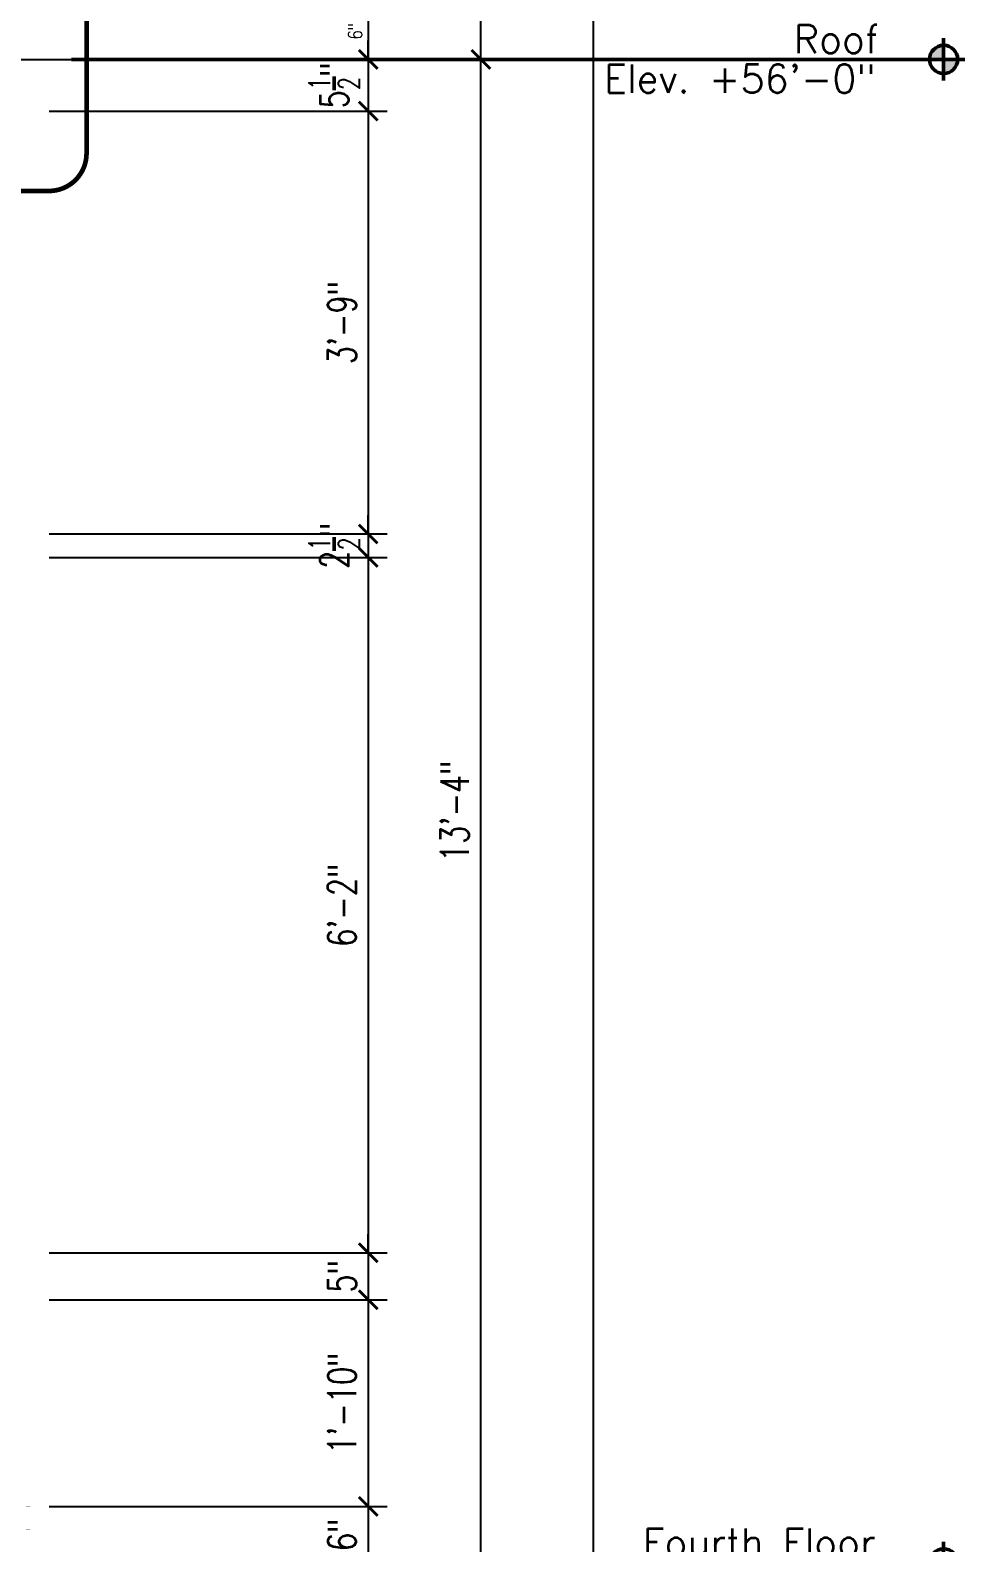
# Model space of a CAD drawing. Header units: inches. Extents: x 3850 to 5846, y -3 to 909.
# Drawn here: x 4378.1 to 4477.7, y 571.1 to 732.1 of the extents above; entities that cross this region are included whole.
import ezdxf

# ---------------------------------------------------------------- set-up
doc = ezdxf.new("R2010")
doc.units = ezdxf.units.IN
doc.header["$LTSCALE"] = 0.5
doc.header["$MEASUREMENT"] = 0
doc.linetypes.add('HIDDEN2', pattern=[0.1875, 0.125, -0.0625])
doc.layers.get('0').update_dxf_attribs({"lineweight": 18})
doc.layers.get('Defpoints').update_dxf_attribs({"color": 140, "lineweight": 18})
for name, color, linetype, lineweight in [('A-Anno-Dims', 211, 'Continuous', 18), ('A-Detl-Iden', 151, 'Continuous', 25), ('A-Detl-Thin', 150, 'Continuous', 18), ('A-Detl-Wide', 213, 'Continuous', 50)]:
    doc.layers.add(name, color=color, linetype=linetype, lineweight=lineweight)
doc.styles.add('Arch-Dim', font='romans.shx', dxfattribs={"width": 0.75})
doc.styles.add('RomanS', font='romans.shx')
doc.dimstyles.new('Aec-Arch-I-96', dxfattribs={"dimscale": 96, "dimtxt": 0.09375, "dimasz": 0.0625, "dimexe": 0.0625, "dimexo": 0.0625, "dimgap": 0.03125, "dimtad": 1, "dimdec": 4, "dimzin": 3, "dimdsep": 46, "dimlunit": 4, "dimtxsty": 'Arch-Dim', "dimblk": 'ARCHTICK', "dimcen": 0.09375, "dimazin": 2, "dimtfac": 0.75, "dimtdec": 4, "dimtix": 1, "dimtmove": 2, "dimatfit": 2, "dimfxl": 1, "dimtolj": 1, "dimtzin": 0, "dimarcsym": 0})

# ---------------------------------------------------------------- blocks, each defined once
blk = doc.blocks.new('Anno_Elevation_Label_1')
at = {"linetype": 'ByBlock'}
h = blk.add_hatch(color=0, dxfattribs=at)
h.paths.add_polyline_path([(-0.7799, 0.0469), (-0.7799, 0), (-0.733, 0, 0.414214)])
h.paths.add_polyline_path([(-0.7799, 0), (-0.8268, 0, 0.414214), (-0.7799, -0.0469)])
at = {"color": 0, "linetype": 'ByBlock'}
for p, q in [((-0.7799, -0.0703), (-0.7799, 0.0703)), ((-0.8502, 0), (0, 0))]:
    blk.add_line(p, q, dxfattribs=at)
blk.add_circle((-0.7799, 0), 0.0469, dxfattribs=at)
at = {"color": 0, "linetype": 'ByBlock', "style": 'RomanS'}
for tag, p in [('LABEL', (-0.7308, 0.0207)), ('ELEVATION', (-0.7308, -0.111))]:
    blk.add_attdef(tag, p, '', height=0.0938, dxfattribs=at)
blk = doc.blocks.new('_ArchTick')
at = {"color": 0, "linetype": 'ByBlock', "const_width": 0.15}
blk.add_lwpolyline([(-0.5, -0.5), (0.5, 0.5)], dxfattribs=at)
blk = doc.blocks.new('*D112')
at = {"layer": 'A-Anno-Dims', "color": 0, "lineweight": -2, "transparency": 16777216}
for p, q in [((4380.12, 729), (4428.12, 729)), ((4426.12, 569), (4426.12, 729)), ((4380.12, 569), (4428.12, 569))]:
    blk.add_line(p, q, dxfattribs=at)
at = {"layer": 'Defpoints', "color": 0, "transparency": 16777216}
for p in [(4378.12, 729), (4426.12, 729), (4378.12, 569)]:
    blk.add_point(p, dxfattribs=at)
at = {"layer": 'A-Anno-Dims', "color": 0, "lineweight": -2, "transparency": 16777216, "xscale": 2, "yscale": 2, "zscale": 2}
for p, rotation in [((4426.12, 729), 90), ((4426.12, 569), 270)]:
    blk.add_blockref('_ArchTick', p, dxfattribs=dict(at, rotation=rotation))
at = {"layer": 'A-Anno-Dims', "color": 0, "transparency": 16777216, "insert": (4423.33, 649), "char_height": 3, "attachment_point": 5, "rotation": 90, "style": 'Arch-Dim'}
blk.add_mtext('\\A1;13\'-4"', dxfattribs=at)
blk = doc.blocks.new('*D113')
at = {"layer": 'A-Anno-Dims', "color": 0, "lineweight": -2, "transparency": 16777216}
for p, q in [((4380.12, 810.25), (4428.12, 810.25)), ((4426.12, 729), (4426.12, 810.25)), ((4380.12, 729), (4428.12, 729))]:
    blk.add_line(p, q, dxfattribs=at)
at = {"layer": 'Defpoints', "color": 0, "transparency": 16777216}
for p in [(4378.12, 810.25), (4426.12, 810.25), (4378.12, 729)]:
    blk.add_point(p, dxfattribs=at)
at = {"layer": 'A-Anno-Dims', "color": 0, "lineweight": -2, "transparency": 16777216, "xscale": 2, "yscale": 2, "zscale": 2}
for p, rotation in [((4426.12, 810.25), 90), ((4426.12, 729), 270)]:
    blk.add_blockref('_ArchTick', p, dxfattribs=dict(at, rotation=rotation))
at = {"layer": 'A-Anno-Dims', "color": 0, "transparency": 16777216, "insert": (4422.5, 769.63), "char_height": 3, "attachment_point": 5, "rotation": 90, "style": 'Arch-Dim'}
blk.add_mtext('\\A1;6\'-9{\\H0.750000x;\\S1/4;}"', dxfattribs=at)
blk = doc.blocks.new('*D114')
at = {"layer": 'A-Anno-Dims', "color": 0, "lineweight": -2, "transparency": 16777216}
for p, q in [((4380.12, 810.25), (4440.12, 810.25)), ((4438.12, 57), (4438.12, 810.25)), ((4380.12, 57), (4440.12, 57))]:
    blk.add_line(p, q, dxfattribs=at)
at = {"layer": 'Defpoints', "color": 0, "transparency": 16777216}
for p in [(4378.12, 810.25), (4438.12, 810.25), (4378.12, 57)]:
    blk.add_point(p, dxfattribs=at)
at = {"layer": 'A-Anno-Dims', "color": 0, "lineweight": -2, "transparency": 16777216, "xscale": 2, "yscale": 2, "zscale": 2}
for p, rotation in [((4438.12, 810.25), 90), ((4438.12, 57), 270)]:
    blk.add_blockref('_ArchTick', p, dxfattribs=dict(at, rotation=rotation))
at = {"layer": 'A-Anno-Dims', "color": 0, "transparency": 16777216, "insert": (4434.5, 433.63), "char_height": 3, "attachment_point": 5, "rotation": 90, "style": 'Arch-Dim'}
blk.add_mtext('\\A1;62\'-9{\\H0.750000x;\\S1/4;}"', dxfattribs=at)
blk = doc.blocks.new('*D122')
at = {"layer": 'A-Detl-Wide', "color": 0, "lineweight": -2, "transparency": 16777216}
for p, q in [((4379.12, 735), (4415.12, 735)), ((4414.12, 735), (4414.12, 729)), ((4372.62, 729), (4415.12, 729))]:
    blk.add_line(p, q, dxfattribs=at)
at = {"layer": 'Defpoints', "color": 0, "transparency": 16777216}
for p in [(4378.12, 735), (4371.62, 729), (4414.12, 729)]:
    blk.add_point(p, dxfattribs=at)
at = {"layer": 'A-Detl-Wide', "color": 0, "lineweight": -2, "transparency": 16777216}
for p, rotation in [((4414.12, 735), 90), ((4414.12, 729), 270)]:
    blk.add_blockref('_ArchTick', p, dxfattribs=dict(at, rotation=rotation))
at = {"layer": 'A-Detl-Wide', "color": 0, "transparency": 16777216, "insert": (4412.73, 732), "char_height": 1.5, "attachment_point": 5, "rotation": 90, "style": 'Arch-Dim'}
blk.add_mtext('\\A1;6"', dxfattribs=at)
blk = doc.blocks.new('*D123')
at = {"layer": 'A-Detl-Wide', "color": 0, "lineweight": -2, "transparency": 16777216}
for p, q in [((4414.12, 729), (4414.12, 731)), ((4373.62, 729), (4416.12, 729)), ((4414.12, 729), (4414.12, 723.5)), ((4380.12, 723.5), (4416.12, 723.5)), ((4414.12, 723.5), (4414.12, 721.5))]:
    blk.add_line(p, q, dxfattribs=at)
at = {"layer": 'Defpoints', "color": 0, "transparency": 16777216}
for p in [(4371.62, 729), (4378.12, 723.5), (4414.12, 723.5)]:
    blk.add_point(p, dxfattribs=at)
at = {"layer": 'A-Detl-Wide', "color": 0, "lineweight": -2, "transparency": 16777216, "xscale": 2, "yscale": 2, "zscale": 2}
for p, rotation in [((4414.12, 729), 270), ((4414.12, 723.5), 90)]:
    blk.add_blockref('_ArchTick', p, dxfattribs=dict(at, rotation=rotation))
at = {"layer": 'A-Detl-Wide', "color": 0, "transparency": 16777216, "insert": (4410.5, 726.25), "char_height": 3, "attachment_point": 5, "rotation": 90, "style": 'Arch-Dim'}
blk.add_mtext('\\A1;5{\\H0.750000x;\\S1/2;}"', dxfattribs=at)
blk = doc.blocks.new('*D124')
at = {"layer": 'A-Detl-Wide', "color": 0, "lineweight": -2, "transparency": 16777216}
for p, q in [((4380.12, 723.5), (4416.12, 723.5)), ((4414.12, 723.5), (4414.12, 678.5)), ((4380.12, 678.5), (4416.12, 678.5))]:
    blk.add_line(p, q, dxfattribs=at)
at = {"layer": 'Defpoints', "color": 0, "transparency": 16777216}
for p in [(4378.12, 723.5), (4378.12, 678.5), (4414.12, 678.5)]:
    blk.add_point(p, dxfattribs=at)
at = {"layer": 'A-Detl-Wide', "color": 0, "lineweight": -2, "transparency": 16777216, "xscale": 2, "yscale": 2, "zscale": 2}
for p, rotation in [((4414.12, 723.5), 90), ((4414.12, 678.5), 270)]:
    blk.add_blockref('_ArchTick', p, dxfattribs=dict(at, rotation=rotation))
at = {"layer": 'A-Detl-Wide', "color": 0, "transparency": 16777216, "insert": (4411.33, 701), "char_height": 3, "attachment_point": 5, "rotation": 90, "style": 'Arch-Dim'}
blk.add_mtext('\\A1;3\'-9"', dxfattribs=at)
blk = doc.blocks.new('*D125')
at = {"layer": 'A-Detl-Wide', "color": 0, "lineweight": -2, "transparency": 16777216}
for p, q in [((4414.12, 678.5), (4414.12, 680.5)), ((4380.12, 678.5), (4416.12, 678.5)), ((4414.12, 678.5), (4414.12, 676)), ((4380.12, 676), (4416.12, 676)), ((4414.12, 676), (4414.12, 674))]:
    blk.add_line(p, q, dxfattribs=at)
at = {"layer": 'Defpoints', "color": 0, "transparency": 16777216}
for p in [(4378.12, 678.5), (4378.12, 676), (4414.12, 676)]:
    blk.add_point(p, dxfattribs=at)
at = {"layer": 'A-Detl-Wide', "color": 0, "lineweight": -2, "transparency": 16777216, "xscale": 2, "yscale": 2, "zscale": 2}
for p, rotation in [((4414.12, 678.5), 270), ((4414.12, 676), 90)]:
    blk.add_blockref('_ArchTick', p, dxfattribs=dict(at, rotation=rotation))
at = {"layer": 'A-Detl-Wide', "color": 0, "transparency": 16777216, "insert": (4410.5, 677.25), "char_height": 3, "attachment_point": 5, "rotation": 90, "style": 'Arch-Dim'}
blk.add_mtext('\\A1;2{\\H0.750000x;\\S1/2;}"', dxfattribs=at)
blk = doc.blocks.new('*D126')
at = {"layer": 'A-Detl-Wide', "color": 0, "lineweight": -2, "transparency": 16777216}
for p, q in [((4380.12, 676), (4416.12, 676)), ((4414.12, 676), (4414.12, 602)), ((4380.12, 602), (4416.12, 602))]:
    blk.add_line(p, q, dxfattribs=at)
at = {"layer": 'Defpoints', "color": 0, "transparency": 16777216}
for p in [(4378.12, 676), (4378.12, 602), (4414.12, 602)]:
    blk.add_point(p, dxfattribs=at)
at = {"layer": 'A-Detl-Wide', "color": 0, "lineweight": -2, "transparency": 16777216, "xscale": 2, "yscale": 2, "zscale": 2}
for p, rotation in [((4414.12, 676), 90), ((4414.12, 602), 270)]:
    blk.add_blockref('_ArchTick', p, dxfattribs=dict(at, rotation=rotation))
at = {"layer": 'A-Detl-Wide', "color": 0, "transparency": 16777216, "insert": (4411.33, 639), "char_height": 3, "attachment_point": 5, "rotation": 90, "style": 'Arch-Dim'}
blk.add_mtext('\\A1;6\'-2"', dxfattribs=at)
blk = doc.blocks.new('*D127')
at = {"layer": 'A-Detl-Wide', "color": 0, "lineweight": -2, "transparency": 16777216}
for p, q in [((4414.12, 602), (4414.12, 604)), ((4380.12, 602), (4416.12, 602)), ((4414.12, 602), (4414.12, 597)), ((4380.12, 597), (4416.12, 597)), ((4414.12, 597), (4414.12, 595))]:
    blk.add_line(p, q, dxfattribs=at)
at = {"layer": 'Defpoints', "color": 0, "transparency": 16777216}
for p in [(4378.12, 602), (4378.12, 597), (4414.12, 597)]:
    blk.add_point(p, dxfattribs=at)
at = {"layer": 'A-Detl-Wide', "color": 0, "lineweight": -2, "transparency": 16777216, "xscale": 2, "yscale": 2, "zscale": 2}
for p, rotation in [((4414.12, 602), 270), ((4414.12, 597), 90)]:
    blk.add_blockref('_ArchTick', p, dxfattribs=dict(at, rotation=rotation))
at = {"layer": 'A-Detl-Wide', "color": 0, "transparency": 16777216, "insert": (4411.33, 599.5), "char_height": 3, "attachment_point": 5, "rotation": 90, "style": 'Arch-Dim'}
blk.add_mtext('\\A1;5"', dxfattribs=at)
blk = doc.blocks.new('*D128')
at = {"layer": 'A-Detl-Wide', "color": 0, "lineweight": -2, "transparency": 16777216}
for p, q in [((4380.12, 597), (4416.12, 597)), ((4414.12, 597), (4414.12, 575)), ((4380.12, 575), (4416.12, 575))]:
    blk.add_line(p, q, dxfattribs=at)
at = {"layer": 'Defpoints', "color": 0, "transparency": 16777216}
for p in [(4378.12, 597), (4378.12, 575), (4414.12, 575)]:
    blk.add_point(p, dxfattribs=at)
at = {"layer": 'A-Detl-Wide', "color": 0, "lineweight": -2, "transparency": 16777216, "xscale": 2, "yscale": 2, "zscale": 2}
for p, rotation in [((4414.12, 597), 90), ((4414.12, 575), 270)]:
    blk.add_blockref('_ArchTick', p, dxfattribs=dict(at, rotation=rotation))
at = {"layer": 'A-Detl-Wide', "color": 0, "transparency": 16777216, "insert": (4411.33, 586), "char_height": 3, "attachment_point": 5, "rotation": 90, "style": 'Arch-Dim'}
blk.add_mtext('\\A1;1\'-10"', dxfattribs=at)
blk = doc.blocks.new('*D129')
at = {"layer": 'A-Detl-Wide', "color": 0, "lineweight": -2, "transparency": 16777216}
for p, q in [((4380.12, 575), (4416.12, 575)), ((4414.12, 575), (4414.12, 569)), ((4373.62, 569), (4416.12, 569))]:
    blk.add_line(p, q, dxfattribs=at)
at = {"layer": 'Defpoints', "color": 0, "transparency": 16777216}
for p in [(4378.12, 575), (4371.62, 569), (4414.12, 569)]:
    blk.add_point(p, dxfattribs=at)
at = {"layer": 'A-Detl-Wide', "color": 0, "lineweight": -2, "transparency": 16777216, "xscale": 2, "yscale": 2, "zscale": 2}
for p, rotation in [((4414.12, 575), 90), ((4414.12, 569), 270)]:
    blk.add_blockref('_ArchTick', p, dxfattribs=dict(at, rotation=rotation))
at = {"layer": 'A-Detl-Wide', "color": 0, "transparency": 16777216, "insert": (4411.33, 572), "char_height": 3, "attachment_point": 5, "rotation": 90, "style": 'Arch-Dim'}
blk.add_mtext('\\A1;6"', dxfattribs=at)

msp = doc.modelspace()

# ---------------------------------------------------------------- linework, layer by layer
at = {"layer": 'A-Detl-Iden', "linetype": 'HIDDEN2', "const_width": 0.5, "flags": 128}
msp.add_lwpolyline([(4360.11988, 718.99998, 0.414213562), (4364.11988, 714.99998), (4380.1198, 714.99998, 0.414213562), (4384.1198, 718.99998), (4384.1198, 740.79462, 0.414213562), (4380.1198, 744.79462), (4364.11988, 744.79462, 0.414213562), (4360.11988, 740.79462)], format="xyb", close=True, dxfattribs=at)
at = {"layer": 'A-Detl-Thin', "const_width": 0.01111}
msp.add_lwpolyline([(4377.68587, 572.55692), (4378.11976, 572.55692), (4378.11976, 574.99998), (4377.68587, 574.99998)], dxfattribs=at)
at = {"layer": 'A-Detl-Wide'}
msp.add_line((4450.44734, 728.99998), (4382.50694, 728.99998), dxfattribs=at)

# ---------------------------------------------------------------- block references
ref = msp.add_blockref('Anno_Elevation_Label_1', (4450.44734, 728.99998), dxfattribs=dict(at, xscale=-32, yscale=32, zscale=32))
ref.add_attrib('ELEVATION', ' Elev. +56\'-0"', (4437.1803, 725.44866), dxfattribs={"layer": '0', "color": 0, "linetype": 'ByBlock', "height": 3, "style": 'RomanS'})
ref.add_attrib('LABEL', 'Roof', (4459.43381, 729.66308), dxfattribs={"layer": '0', "color": 0, "linetype": 'ByBlock', "height": 3, "style": 'RomanS'})
ref = msp.add_blockref('Anno_Elevation_Label_1', (4450.44734, 568.99998), dxfattribs=dict(at, xscale=-32, yscale=32, zscale=32))
ref.add_attrib('ELEVATION', ' Elev. +42\'-8"', (4437.1803, 565.44866), dxfattribs={"layer": '0', "color": 0, "linetype": 'ByBlock', "height": 3, "style": 'RomanS'})
ref.add_attrib('LABEL', 'Fourth Floor', (4443.35907, 569.66308), dxfattribs={"layer": '0', "color": 0, "linetype": 'ByBlock', "height": 3, "style": 'RomanS'})

# ---------------------------------------------------------------- dimensions: what is measured, and where the dimension line sits
at = {"layer": 'A-Anno-Dims'}
for base, p1, p2, picture, middle in [((4426.12025, 810.24998), (4378.11991, 729.00438), (4378.11991, 810.24998), '*D113', (4422.49525, 769.62718)), ((4438.12047, 810.24998), (4378.11991, 57.00008), (4378.11991, 810.24998), '*D114', (4434.49547, 433.62503)), ((4426.12025, 729.00438), (4378.11991, 569.00438), (4378.11991, 729.00438), '*D112', (4423.33453, 649.00438))]:
    dim = msp.add_linear_dim(base=base, p1=p1, p2=p2, angle=90, dimstyle='Aec-Arch-I-96', override={"dimscale": 32}, dxfattribs=at)
    dim.commit()
    dim.dimension.update_dxf_attribs({"geometry": picture, "text_midpoint": middle})
at = {"layer": 'A-Detl-Wide'}
for base, p1, p2, override, picture, middle in [((4414.12002, 729.00268), (4378.1198, 734.99998), (4371.61894, 729.00268), {"dimscale": 16}, '*D122', (4412.72717, 732.00133)), ((4414.120023, 723.499934), (4371.618945, 729.00268), (4378.119799, 723.499934), {"dimscale": 32}, '*D123', (4410.495023, 726.251307)), ((4414.120023, 678.50268), (4378.119799, 723.499934), (4378.119799, 678.50268), {"dimscale": 32}, '*D124', (4411.334308, 701.001307)), ((4414.12002, 676.00268), (4378.1198, 678.50268), (4378.1198, 676.00268), {"dimscale": 32}, '*D125', (4410.49502, 677.25268)), ((4414.12002, 601.99998), (4378.1198, 676.00268), (4378.1198, 601.99998), {"dimscale": 32}, '*D126', (4411.33431, 639.00133)), ((4414.12002, 596.99998), (4378.1198, 601.99998), (4378.1198, 596.99998), {"dimscale": 32}, '*D127', (4411.33431, 599.49998)), ((4414.12002, 574.99998), (4378.1198, 596.99998), (4378.1198, 574.99998), {"dimscale": 32}, '*D128', (4411.33431, 585.99998)), ((4414.12002, 569.00268), (4378.1198, 574.99998), (4371.61894, 569.00268), {"dimscale": 32}, '*D129', (4411.33431, 572.00133))]:
    dim = msp.add_linear_dim(base=base, p1=p1, p2=p2, angle=90, dimstyle='Aec-Arch-I-96', override=override, dxfattribs=at)
    dim.commit()
    dim.dimension.update_dxf_attribs({"geometry": picture, "text_midpoint": middle})

doc.saveas('drawing.dxf')
